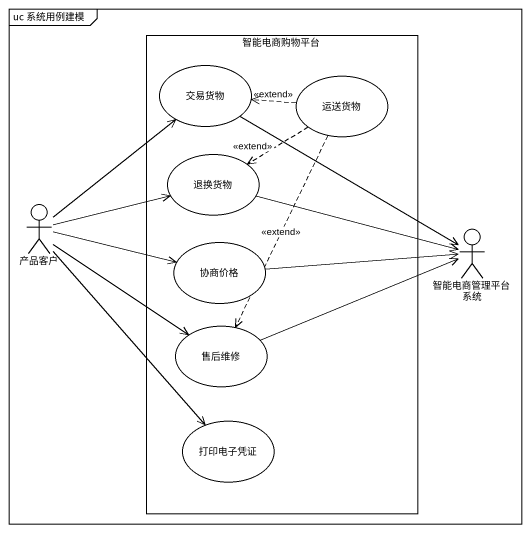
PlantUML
@startuml
mainframe uc 系统用例建模
rectangle 智能电商购物平台 {
  usecase 交易货物
  usecase 运送货物
  usecase 退换货物
  usecase 协商价格
  usecase 售后维修
  usecase 打印电子凭证
}
actor 产品客户
actor 智能电商管理平台系统
交易货物 --> 智能电商管理平台系统
运送货物 .left.> 交易货物 : <<extend>>
运送货物 ..> 退换货物 : <<extend>>
运送货物 ..> 售后维修 : <<extend>>
退换货物 -right-> 智能电商管理平台系统
产品客户 -up-> 交易货物
产品客户 -right-> 退换货物
产品客户 -right-> 协商价格
产品客户 --> 售后维修
产品客户 --> 打印电子凭证
协商价格 -right-> 智能电商管理平台系统
智能电商管理平台系统 <-left- 售后维修
@enduml
